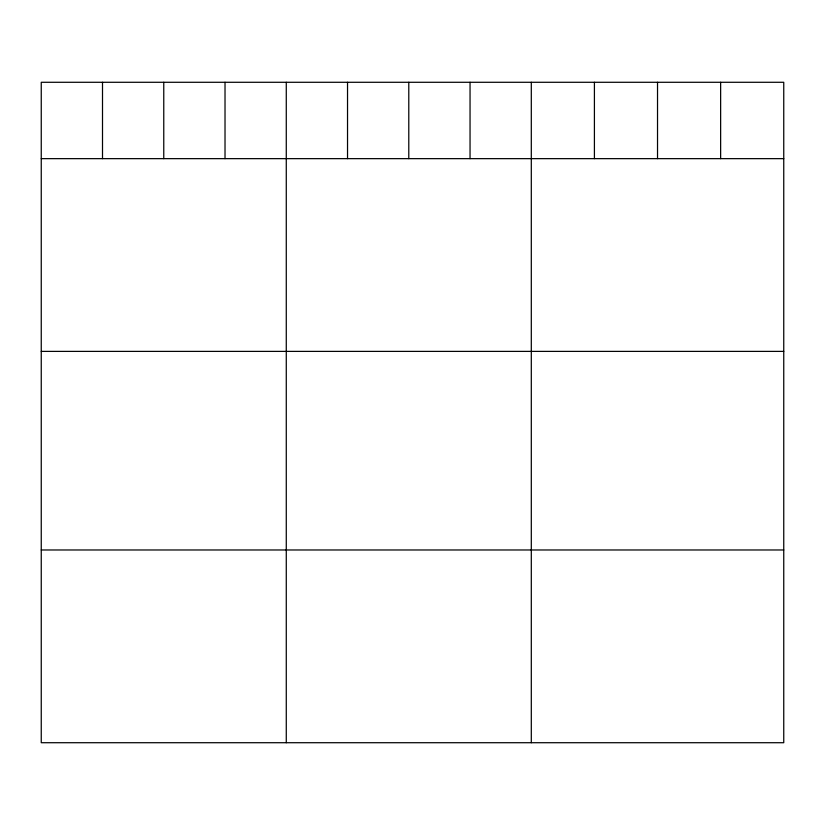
<?xml version="1.0" encoding="UTF-8"?>
<svg xmlns="http://www.w3.org/2000/svg" width="825" height="825" viewBox="0 0 825 825"><rect width="100%" height="100%" fill="white"/><g stroke="black" fill="none" stroke-linecap="round" stroke-linejoin="round"><path stroke-width="1.24" d="M783.75 158.648L783.75 742.717L41.25 742.717L41.25 82.283L783.75 82.283L783.75 158.648L41.25 158.648M41.25 351.388L783.75 351.388M41.25 549.976L783.75 549.976M720.637 82.283L720.637 158.648M657.525 82.283L657.525 158.648M594.413 82.283L594.413 158.648M531.3 82.283L531.3 742.717M470.044 82.283L470.044 158.648M408.787 82.283L408.787 158.648M347.531 82.283L347.531 158.648M286.275 82.283L286.275 742.717M225.019 82.283L225.019 158.648M163.763 82.283L163.763 158.648M102.506 82.283L102.506 158.648"/></g></svg>
